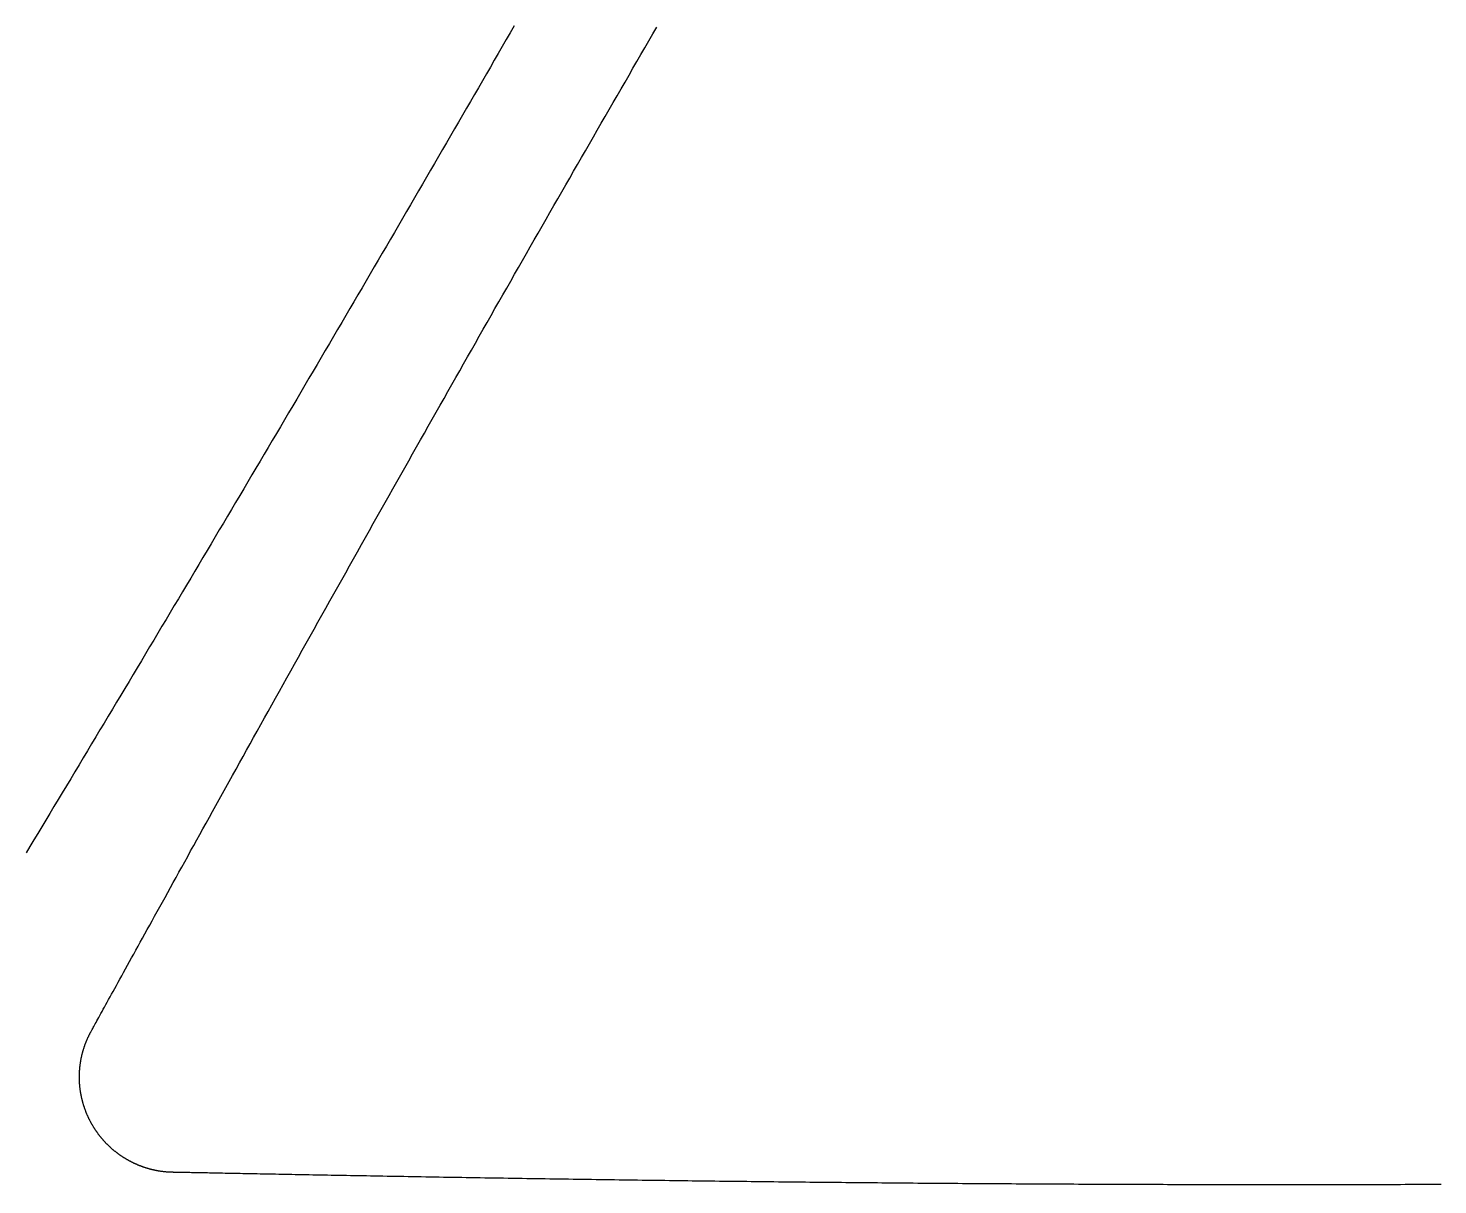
# Model space of a CAD drawing. Extents: x -3 to 136, y 0 to 121.
# Drawn here: x 52.1 to 68.9, y 33.14 to 46.94 of the extents above; entities that cross this region are included whole.
import ezdxf

# ---------------------------------------------------------------- set-up
doc = ezdxf.new("R2010")
doc.units = 0
doc.layers.get('0').update_dxf_attribs({"linetype": 'CONTINUOUS'})

msp = doc.modelspace()

# ---------------------------------------------------------------- linework, layer by layer
for points in [[(57.8886, 46.9658, 0), (57.8415, 46.8839, 0), (57.7943, 46.8021, 0), (57.7472, 46.7202, 0), (57.7, 46.6384, 0), (57.6528, 46.5565, 0), (57.6056, 46.4746, 0), (57.5583, 46.3927, 0), (57.511, 46.3108, 0), (57.4637, 46.2289, 0), (57.4164, 46.147, 0), (57.369, 46.065, 0), (57.3216, 45.9831, 0), (57.2742, 45.9011, 0), (57.2267, 45.8191, 0), (57.1792, 45.7371, 0), (57.1317, 45.655, 0), (57.0841, 45.573, 0), (57.0365, 45.4909, 0), (56.9889, 45.4088, 0), (56.9412, 45.3266, 0), (56.8935, 45.2445, 0), (56.8458, 45.1623, 0), (56.798, 45.08, 0), (56.7502, 44.9978, 0), (56.7023, 44.9155, 0), (56.6544, 44.8332, 0), (56.6065, 44.7508, 0), (56.5585, 44.6684, 0), (56.5105, 44.586, 0), (56.4624, 44.5035, 0), (56.4143, 44.421, 0), (56.3662, 44.3384, 0), (56.318, 44.2559, 0), (56.2697, 44.1732, 0), (56.2214, 44.0905, 0), (56.1731, 44.0078, 0), (56.1247, 43.925, 0), (56.0763, 43.8422, 0), (56.0278, 43.7593, 0), (55.9793, 43.6764, 0), (55.9307, 43.5934, 0), (55.882, 43.5104, 0), (55.8334, 43.4273, 0), (55.7846, 43.3442, 0), (55.7358, 43.261, 0), (55.6871, 43.178, 0), (55.6384, 43.095, 0), (55.5897, 43.012, 0), (55.541, 42.9292, 0), (55.4923, 42.8464, 0), (55.4437, 42.7636, 0), (55.395, 42.6809, 0), (55.3464, 42.5983, 0), (55.2978, 42.5157, 0), (55.2492, 42.4332, 0), (55.2006, 42.3507, 0), (55.152, 42.2682, 0), (55.1034, 42.1858, 0), (55.0548, 42.1035, 0), (55.0062, 42.0212, 0), (54.9577, 41.9389, 0), (54.9091, 41.8566, 0), (54.8605, 41.7744, 0), (54.8119, 41.6922, 0), (54.7633, 41.6101, 0), (54.7148, 41.5279, 0), (54.6662, 41.4458, 0), (54.6176, 41.3637, 0), (54.569, 41.2816, 0), (54.5203, 41.1996, 0), (54.4717, 41.1175, 0), (54.4231, 41.0355, 0), (54.3744, 40.9535, 0), (54.3257, 40.8715, 0), (54.2771, 40.7894, 0), (54.2284, 40.7074, 0), (54.1796, 40.6254, 0), (54.1309, 40.5434, 0), (54.0821, 40.4614, 0), (54.0333, 40.3793, 0), (53.9845, 40.2973, 0), (53.9357, 40.2152, 0), (53.8868, 40.1332, 0), (53.838, 40.0511, 0), (53.789, 39.969, 0), (53.7401, 39.8869, 0), (53.6911, 39.8047, 0), (53.6421, 39.7226, 0), (53.5931, 39.6404, 0), (53.544, 39.5582, 0), (53.4949, 39.4759, 0), (53.4457, 39.3936, 0), (53.3965, 39.3113, 0), (53.3473, 39.2289, 0), (53.298, 39.1465, 0), (53.2487, 39.064, 0), (53.1993, 38.9815, 0), (53.1499, 38.899, 0), (53.1005, 38.8164, 0), (53.051, 38.7337, 0), (53.0014, 38.651, 0), (52.9518, 38.5683, 0), (52.9022, 38.4854, 0), (52.8525, 38.4025, 0), (52.8027, 38.3196, 0), (52.7529, 38.2366, 0), (52.703, 38.1535, 0), (52.6531, 38.0703, 0), (52.6031, 37.9871, 0), (52.553, 37.9038, 0), (52.5029, 37.8204, 0), (52.453, 37.7373, 0), (52.4035, 37.655, 0), (52.3545, 37.5735, 0), (52.3059, 37.4929, 0), (52.2579, 37.4131, 0), (52.2104, 37.3342, 0), (52.1634, 37.2562, 0), (52.1171, 37.1792, 0), (52.0713, 37.1032, 0)], [(52.849, 34.9785, 0), (52.8535, 34.9867, 0), (52.8588, 34.9962, 0), (52.8649, 35.0071, 0), (52.8716, 35.0192, 0), (52.879, 35.0327, 0), (52.8872, 35.0475, 0), (52.8961, 35.0635, 0), (52.9056, 35.0809, 0), (52.9159, 35.0995, 0), (52.9268, 35.1193, 0), (52.9384, 35.1404, 0), (52.9507, 35.1627, 0), (52.9636, 35.1862, 0), (52.9773, 35.2109, 0), (52.9915, 35.2368, 0), (53.0065, 35.2639, 0), (53.022, 35.2922, 0), (53.0382, 35.3216, 0), (53.0551, 35.3522, 0), (53.0725, 35.3839, 0), (53.0906, 35.4168, 0), (53.1093, 35.4508, 0), (53.1286, 35.4858, 0), (53.1485, 35.522, 0), (53.169, 35.5592, 0), (53.1901, 35.5975, 0), (53.2118, 35.6369, 0), (53.234, 35.6773, 0), (53.2569, 35.7188, 0), (53.2803, 35.7613, 0), (53.3042, 35.8048, 0), (53.3288, 35.8493, 0), (53.3538, 35.8948, 0), (53.3795, 35.9413, 0), (53.4056, 35.9887, 0), (53.4323, 36.0372, 0), (53.4595, 36.0865, 0), (53.4873, 36.1368, 0), (53.5155, 36.1881, 0), (53.5443, 36.2402, 0), (53.5736, 36.2933, 0), (53.6033, 36.3472, 0), (53.6336, 36.402, 0), (53.6643, 36.4577, 0), (53.6956, 36.5143, 0), (53.7273, 36.5717, 0), (53.7594, 36.63, 0), (53.7921, 36.689, 0), (53.8251, 36.7489, 0), (53.8587, 36.8096, 0), (53.8927, 36.8711, 0), (53.9271, 36.9334, 0), (53.962, 36.9964, 0), (53.9973, 37.0602, 0), (54.033, 37.1248, 0), (54.0691, 37.19, 0), (54.1056, 37.2561, 0), (54.1426, 37.3228, 0), (54.1799, 37.3902, 0), (54.2177, 37.4583, 0), (54.2558, 37.5272, 0), (54.2943, 37.5966, 0), (54.3332, 37.6668, 0), (54.3724, 37.7376, 0), (54.412, 37.809, 0), (54.452, 37.881, 0), (54.4923, 37.9537, 0), (54.533, 38.027, 0), (54.574, 38.1009, 0), (54.6154, 38.1753, 0), (54.6571, 38.2503, 0), (54.6991, 38.3259, 0), (54.7414, 38.402, 0), (54.784, 38.4787, 0), (54.8269, 38.5559, 0), (54.8702, 38.6336, 0), (54.9137, 38.7118, 0), (54.9575, 38.7905, 0), (55.0016, 38.8697, 0), (55.046, 38.9494, 0), (55.0906, 39.0295, 0), (55.1356, 39.1101, 0), (55.1807, 39.1911, 0), (55.2261, 39.2725, 0), (55.2718, 39.3544, 0), (55.3177, 39.4366, 0), (55.3639, 39.5193, 0), (55.4103, 39.6023, 0), (55.4569, 39.6857, 0), (55.5037, 39.7695, 0), (55.5507, 39.8536, 0), (55.5979, 39.938, 0), (55.6452, 40.0224, 0), (55.6924, 40.1067, 0), (55.7395, 40.1909, 0), (55.7867, 40.2751, 0), (55.8338, 40.3592, 0), (55.8809, 40.4432, 0), (55.928, 40.5271, 0), (55.9751, 40.611, 0), (56.0221, 40.6948, 0), (56.0692, 40.7785, 0), (56.1162, 40.8622, 0), (56.1631, 40.9458, 0), (56.2101, 41.0294, 0), (56.2571, 41.1128, 0), (56.304, 41.1962, 0), (56.3509, 41.2796, 0), (56.3978, 41.3629, 0), (56.4447, 41.4461, 0), (56.4916, 41.5293, 0), (56.5384, 41.6124, 0), (56.5853, 41.6954, 0), (56.6321, 41.7784, 0), (56.679, 41.8614, 0), (56.7258, 41.9443, 0), (56.7726, 42.0272, 0), (56.8194, 42.11, 0), (56.8662, 42.1927, 0), (56.913, 42.2754, 0), (56.9597, 42.3581, 0), (57.0065, 42.4407, 0), (57.0533, 42.5233, 0), (57.1, 42.6058, 0), (57.1468, 42.6883, 0), (57.1936, 42.7708, 0), (57.2403, 42.8532, 0), (57.2871, 42.9356, 0), (57.3338, 43.0179, 0), (57.3806, 43.1002, 0), (57.4273, 43.1825, 0), (57.4741, 43.2647, 0), (57.5208, 43.3469, 0), (57.5676, 43.4291, 0), (57.6144, 43.5113, 0), (57.6611, 43.5934, 0), (57.7079, 43.6755, 0), (57.7547, 43.7576, 0), (57.8015, 43.8396, 0), (57.8482, 43.9217, 0), (57.895, 44.0037, 0), (57.9419, 44.0857, 0), (57.9887, 44.1677, 0), (58.0355, 44.2496, 0), (58.0823, 44.3315, 0), (58.1292, 44.4135, 0), (58.1761, 44.4954, 0), (58.2229, 44.5773, 0), (58.2698, 44.6592, 0), (58.3167, 44.741, 0), (58.3636, 44.8229, 0), (58.4106, 44.9048, 0), (58.4575, 44.9866, 0), (58.5045, 45.0685, 0), (58.5515, 45.1503, 0), (58.5985, 45.2322, 0), (58.6455, 45.314, 0), (58.6925, 45.3958, 0), (58.7396, 45.4777, 0), (58.7867, 45.5595, 0), (58.8338, 45.6414, 0), (58.8809, 45.7232, 0), (58.9281, 45.8051, 0), (58.9753, 45.8869, 0), (59.0225, 45.9688, 0), (59.0697, 46.0507, 0), (59.117, 46.1326, 0), (59.1643, 46.2145, 0), (59.2116, 46.2964, 0), (59.2589, 46.3783, 0), (59.3063, 46.4603, 0), (59.3537, 46.5422, 0), (59.4011, 46.6242, 0), (59.4486, 46.7062, 0), (59.4961, 46.7882, 0), (59.5436, 46.8703, 0), (59.5912, 46.9523, 0)], [(53.8226, 33.2921, 0), (53.8174, 33.2921, 0), (53.8121, 33.2923, 0), (53.8069, 33.2924, 0), (53.8017, 33.2926, 0), (53.7964, 33.2928, 0), (53.7912, 33.293, 0), (53.7859, 33.2932, 0), (53.7807, 33.2935, 0), (53.7755, 33.2938, 0), (53.7702, 33.2941, 0), (53.765, 33.2944, 0), (53.7598, 33.2948, 0), (53.7546, 33.2951, 0), (53.7493, 33.2956, 0), (53.7441, 33.296, 0), (53.7389, 33.2964, 0), (53.7337, 33.2969, 0), (53.7285, 33.2974, 0), (53.7232, 33.298, 0), (53.718, 33.2985, 0), (53.7128, 33.2991, 0), (53.7076, 33.2997, 0), (53.7024, 33.3003, 0), (53.6972, 33.301, 0), (53.692, 33.3017, 0), (53.6869, 33.3024, 0), (53.6817, 33.3031, 0), (53.6765, 33.3038, 0), (53.6713, 33.3046, 0), (53.6661, 33.3054, 0), (53.661, 33.3062, 0), (53.6558, 33.3071, 0), (53.6506, 33.3079, 0), (53.6455, 33.3088, 0), (53.6403, 33.3097, 0), (53.6351, 33.3107, 0), (53.63, 33.3116, 0), (53.6249, 33.3126, 0), (53.6197, 33.3136, 0), (53.6146, 33.3147, 0), (53.6094, 33.3157, 0), (53.6043, 33.3168, 0), (53.5992, 33.3179, 0), (53.5941, 33.3191, 0), (53.589, 33.3202, 0), (53.5839, 33.3214, 0), (53.5788, 33.3226, 0), (53.5737, 33.3238, 0), (53.5686, 33.3251, 0), (53.5635, 33.3263, 0), (53.5584, 33.3276, 0), (53.5533, 33.329, 0), (53.5483, 33.3303, 0), (53.5432, 33.3317, 0), (53.5381, 33.3331, 0), (53.5331, 33.3345, 0), (53.528, 33.3359, 0), (53.523, 33.3374, 0), (53.518, 33.3389, 0), (53.5129, 33.3404, 0), (53.5079, 33.3419, 0), (53.5029, 33.3435, 0), (53.4979, 33.3451, 0), (53.4929, 33.3467, 0), (53.488, 33.3483, 0), (53.483, 33.3499, 0), (53.478, 33.3516, 0), (53.4731, 33.3533, 0), (53.4681, 33.355, 0), (53.4632, 33.3568, 0), (53.4582, 33.3585, 0), (53.4533, 33.3603, 0), (53.4484, 33.3621, 0), (53.4435, 33.3639, 0), (53.4386, 33.3658, 0), (53.4337, 33.3677, 0), (53.4288, 33.3696, 0), (53.4239, 33.3715, 0), (53.4191, 33.3734, 0), (53.4142, 33.3754, 0), (53.4094, 33.3774, 0), (53.4045, 33.3794, 0), (53.3997, 33.3814, 0), (53.3949, 33.3835, 0), (53.3901, 33.3856, 0), (53.3853, 33.3877, 0), (53.3805, 33.3898, 0), (53.3757, 33.3919, 0), (53.3709, 33.3941, 0), (53.3662, 33.3963, 0), (53.3614, 33.3985, 0), (53.3567, 33.4007, 0), (53.352, 33.403, 0), (53.3472, 33.4052, 0), (53.3425, 33.4075, 0), (53.3378, 33.4099, 0), (53.3332, 33.4122, 0), (53.3285, 33.4146, 0), (53.3238, 33.417, 0), (53.3191, 33.4194, 0), (53.3145, 33.4218, 0), (53.3099, 33.4242, 0), (53.3052, 33.4267, 0), (53.3006, 33.4292, 0), (53.296, 33.4317, 0), (53.2914, 33.4343, 0), (53.2869, 33.4368, 0), (53.2823, 33.4394, 0), (53.2777, 33.442, 0), (53.2732, 33.4446, 0), (53.2687, 33.4473, 0), (53.2641, 33.4499, 0), (53.2596, 33.4526, 0), (53.2551, 33.4553, 0), (53.2507, 33.458, 0), (53.2462, 33.4608, 0), (53.2417, 33.4636, 0), (53.2373, 33.4663, 0), (53.2329, 33.4691, 0), (53.2285, 33.472, 0), (53.2241, 33.4748, 0), (53.2197, 33.4777, 0), (53.2153, 33.4806, 0), (53.211, 33.4835, 0), (53.2066, 33.4864, 0), (53.2023, 33.4893, 0), (53.198, 33.4923, 0), (53.1937, 33.4953, 0), (53.1894, 33.4983, 0), (53.1851, 33.5013, 0), (53.1809, 33.5043, 0), (53.1766, 33.5074, 0), (53.1724, 33.5105, 0), (53.1682, 33.5136, 0), (53.164, 33.5167, 0), (53.1598, 33.5198, 0), (53.1557, 33.523, 0), (53.1515, 33.5262, 0), (53.1474, 33.5293, 0), (53.1432, 33.5326, 0), (53.1391, 33.5358, 0), (53.135, 33.539, 0), (53.131, 33.5423, 0), (53.1269, 33.5456, 0), (53.1229, 33.5489, 0), (53.1188, 33.5522, 0), (53.1148, 33.5556, 0), (53.1108, 33.5589, 0), (53.1068, 33.5623, 0), (53.1028, 33.5657, 0), (53.0989, 33.5691, 0), (53.095, 33.5725, 0), (53.091, 33.576, 0), (53.0871, 33.5795, 0), (53.0832, 33.5829, 0), (53.0794, 33.5864, 0), (53.0755, 33.59, 0), (53.0717, 33.5935, 0), (53.0678, 33.5971, 0), (53.064, 33.6006, 0), (53.0602, 33.6042, 0), (53.0565, 33.6078, 0), (53.0527, 33.6115, 0), (53.0489, 33.6151, 0), (53.0452, 33.6188, 0), (53.0415, 33.6225, 0), (53.0378, 33.6262, 0), (53.0341, 33.6299, 0), (53.0305, 33.6336, 0), (53.0268, 33.6373, 0), (53.0232, 33.6411, 0), (53.0196, 33.6449, 0), (53.016, 33.6487, 0), (53.0124, 33.6525, 0), (53.0089, 33.6563, 0), (53.0053, 33.6602, 0), (53.0018, 33.6641, 0), (52.9983, 33.6679, 0), (52.9948, 33.6718, 0), (52.9913, 33.6758, 0), (52.9879, 33.6797, 0), (52.9844, 33.6836, 0), (52.981, 33.6876, 0), (52.9776, 33.6916, 0), (52.9742, 33.6956, 0), (52.9709, 33.6996, 0), (52.9675, 33.7036, 0), (52.9642, 33.7077, 0), (52.9609, 33.7117, 0), (52.9576, 33.7158, 0), (52.9543, 33.7199, 0), (52.951, 33.724, 0), (52.9478, 33.7282, 0), (52.9446, 33.7323, 0), (52.9414, 33.7365, 0), (52.9382, 33.7406, 0), (52.935, 33.7448, 0), (52.9319, 33.749, 0), (52.9288, 33.7532, 0), (52.9257, 33.7574, 0), (52.9226, 33.7617, 0), (52.9195, 33.7659, 0), (52.9165, 33.7702, 0), (52.9135, 33.7745, 0), (52.9105, 33.7788, 0), (52.9075, 33.7831, 0), (52.9045, 33.7874, 0), (52.9016, 33.7917, 0), (52.8986, 33.7961, 0), (52.8957, 33.8004, 0), (52.8929, 33.8048, 0), (52.89, 33.8092, 0), (52.8872, 33.8136, 0), (52.8844, 33.818, 0), (52.8816, 33.8224, 0), (52.8788, 33.8268, 0), (52.876, 33.8313, 0), (52.8733, 33.8357, 0), (52.8706, 33.8402, 0), (52.8679, 33.8447, 0), (52.8652, 33.8492, 0), (52.8626, 33.8537, 0), (52.8599, 33.8582, 0), (52.8573, 33.8627, 0), (52.8547, 33.8673, 0), (52.8521, 33.8718, 0), (52.8496, 33.8764, 0), (52.8471, 33.881, 0), (52.8446, 33.8855, 0), (52.8421, 33.8901, 0), (52.8396, 33.8947, 0), (52.8372, 33.8994, 0), (52.8348, 33.904, 0), (52.8324, 33.9086, 0), (52.83, 33.9133, 0), (52.8276, 33.9179, 0), (52.8253, 33.9226, 0), (52.823, 33.9273, 0), (52.8207, 33.932, 0), (52.8184, 33.9367, 0), (52.8162, 33.9414, 0), (52.8139, 33.9461, 0), (52.8117, 33.9509, 0), (52.8095, 33.9556, 0), (52.8074, 33.9604, 0), (52.8052, 33.9652, 0), (52.8031, 33.9699, 0), (52.801, 33.9747, 0), (52.7989, 33.9795, 0), (52.7969, 33.9843, 0), (52.7949, 33.9891, 0), (52.7929, 33.994, 0), (52.7909, 33.9988, 0), (52.7889, 34.0036, 0), (52.787, 34.0085, 0), (52.785, 34.0134, 0), (52.7831, 34.0182, 0), (52.7813, 34.0231, 0), (52.7794, 34.028, 0), (52.7776, 34.0329, 0), (52.7758, 34.0378, 0), (52.774, 34.0427, 0), (52.7722, 34.0477, 0), (52.7705, 34.0526, 0), (52.7687, 34.0575, 0), (52.767, 34.0625, 0), (52.7654, 34.0674, 0), (52.7637, 34.0724, 0), (52.7621, 34.0774, 0), (52.7605, 34.0824, 0), (52.7589, 34.0874, 0), (52.7573, 34.0924, 0), (52.7558, 34.0974, 0), (52.7543, 34.1024, 0), (52.7528, 34.1074, 0), (52.7513, 34.1125, 0), (52.7499, 34.1175, 0), (52.7484, 34.1225, 0), (52.747, 34.1276, 0), (52.7457, 34.1327, 0), (52.7443, 34.1377, 0), (52.743, 34.1428, 0), (52.7417, 34.1479, 0), (52.7404, 34.153, 0), (52.7391, 34.1581, 0), (52.7379, 34.1632, 0), (52.7367, 34.1683, 0), (52.7355, 34.1734, 0), (52.7343, 34.1785, 0), (52.7332, 34.1836, 0), (52.7321, 34.1887, 0), (52.731, 34.1938, 0), (52.7299, 34.1989, 0), (52.7288, 34.2041, 0), (52.7278, 34.2092, 0), (52.7268, 34.2143, 0), (52.7258, 34.2195, 0), (52.7249, 34.2246, 0), (52.724, 34.2298, 0), (52.7231, 34.2349, 0), (52.7222, 34.2401, 0), (52.7213, 34.2452, 0), (52.7205, 34.2504, 0), (52.7197, 34.2556, 0), (52.7189, 34.2607, 0), (52.7181, 34.2659, 0), (52.7174, 34.2711, 0), (52.7167, 34.2762, 0), (52.716, 34.2814, 0), (52.7153, 34.2866, 0), (52.7147, 34.2918, 0), (52.7141, 34.297, 0), (52.7135, 34.3022, 0), (52.7129, 34.3074, 0), (52.7124, 34.3126, 0), (52.7118, 34.3178, 0), (52.7113, 34.323, 0), (52.7109, 34.3282, 0), (52.7104, 34.3334, 0), (52.71, 34.3386, 0), (52.7096, 34.3438, 0), (52.7092, 34.349, 0), (52.7088, 34.3542, 0), (52.7085, 34.3594, 0), (52.7082, 34.3646, 0), (52.7079, 34.3699, 0), (52.7077, 34.3751, 0), (52.7074, 34.3803, 0), (52.7072, 34.3855, 0), (52.707, 34.3907, 0), (52.7069, 34.396, 0), (52.7067, 34.4012, 0), (52.7066, 34.4064, 0), (52.7065, 34.4116, 0), (52.7065, 34.4168, 0), (52.7064, 34.4221, 0), (52.7064, 34.4273, 0), (52.7064, 34.4325, 0), (52.7064, 34.4378, 0), (52.7065, 34.443, 0), (52.7066, 34.4482, 0), (52.7067, 34.4534, 0), (52.7068, 34.4587, 0), (52.7069, 34.4639, 0), (52.7071, 34.4691, 0), (52.7073, 34.4744, 0), (52.7075, 34.4796, 0), (52.7078, 34.4848, 0), (52.708, 34.49, 0), (52.7083, 34.4953, 0), (52.7087, 34.5005, 0), (52.709, 34.5057, 0), (52.7094, 34.5109, 0), (52.7098, 34.5162, 0), (52.7102, 34.5214, 0), (52.7106, 34.5266, 0), (52.7111, 34.5318, 0), (52.7116, 34.537, 0), (52.7121, 34.5423, 0), (52.7126, 34.5475, 0), (52.7132, 34.5527, 0), (52.7138, 34.5579, 0), (52.7144, 34.5631, 0), (52.715, 34.5683, 0), (52.7157, 34.5735, 0), (52.7164, 34.5787, 0), (52.7171, 34.5839, 0), (52.7178, 34.5891, 0), (52.7185, 34.5943, 0), (52.7193, 34.5995, 0), (52.7201, 34.6047, 0), (52.7209, 34.6098, 0), (52.7218, 34.615, 0), (52.7227, 34.6202, 0), (52.7236, 34.6253, 0), (52.7245, 34.6305, 0), (52.7254, 34.6356, 0), (52.7264, 34.6408, 0), (52.7274, 34.6459, 0), (52.7284, 34.651, 0), (52.7294, 34.6562, 0), (52.7305, 34.6613, 0), (52.7316, 34.6664, 0), (52.7327, 34.6715, 0), (52.7338, 34.6766, 0), (52.735, 34.6817, 0), (52.7362, 34.6868, 0), (52.7374, 34.6919, 0), (52.7386, 34.697, 0), (52.7398, 34.7021, 0), (52.7411, 34.7071, 0), (52.7424, 34.7122, 0), (52.7437, 34.7172, 0), (52.7451, 34.7223, 0), (52.7464, 34.7273, 0), (52.7478, 34.7324, 0), (52.7493, 34.7374, 0), (52.7507, 34.7424, 0), (52.7521, 34.7474, 0), (52.7536, 34.7524, 0), (52.7551, 34.7575, 0), (52.7567, 34.7624, 0), (52.7582, 34.7674, 0), (52.7598, 34.7724, 0), (52.7614, 34.7774, 0), (52.763, 34.7824, 0), (52.7647, 34.7873, 0), (52.7663, 34.7923, 0), (52.768, 34.7972, 0), (52.7697, 34.8021, 0), (52.7715, 34.8071, 0), (52.7732, 34.812, 0), (52.775, 34.8169, 0), (52.7768, 34.8218, 0), (52.7786, 34.8267, 0), (52.7805, 34.8316, 0), (52.7824, 34.8364, 0), (52.7842, 34.8413, 0), (52.7862, 34.8462, 0), (52.7881, 34.851, 0), (52.7901, 34.8559, 0), (52.7921, 34.8607, 0), (52.7941, 34.8655, 0), (52.7961, 34.8703, 0), (52.7981, 34.8752, 0), (52.8002, 34.88, 0), (52.8023, 34.8847, 0), (52.8044, 34.8895, 0), (52.8066, 34.8943, 0), (52.8088, 34.8991, 0), (52.8109, 34.9038, 0), (52.8132, 34.9085, 0), (52.8154, 34.9133, 0), (52.8176, 34.918, 0), (52.8199, 34.9227, 0), (52.8222, 34.9274, 0), (52.8245, 34.9321, 0), (52.8269, 34.9368, 0), (52.8293, 34.9415, 0), (52.8316, 34.9461, 0), (52.8341, 34.9508, 0), (52.8365, 34.9554, 0), (52.8389, 34.9601, 0), (52.8414, 34.9647, 0), (52.8439, 34.9693, 0), (52.8464, 34.9739, 0), (52.849, 34.9785, 0)], [(68.9408, 33.1464, 0), (68.8869, 33.1462, 0), (68.833, 33.1461, 0), (68.7791, 33.1459, 0), (68.7253, 33.1457, 0), (68.6714, 33.1455, 0), (68.6176, 33.1454, 0), (68.5638, 33.1452, 0), (68.51, 33.1451, 0), (68.4563, 33.1449, 0), (68.4025, 33.1448, 0), (68.3488, 33.1447, 0), (68.2951, 33.1445, 0), (68.2414, 33.1444, 0), (68.1877, 33.1443, 0), (68.1341, 33.1442, 0), (68.0804, 33.1441, 0), (68.0268, 33.144, 0), (67.9732, 33.1439, 0), (67.9196, 33.1438, 0), (67.866, 33.1437, 0), (67.8125, 33.1437, 0), (67.7589, 33.1436, 0), (67.7054, 33.1435, 0), (67.6519, 33.1435, 0), (67.5984, 33.1434, 0), (67.5449, 33.1433, 0), (67.4914, 33.1433, 0), (67.438, 33.1433, 0), (67.3845, 33.1432, 0), (67.3311, 33.1432, 0), (67.2777, 33.1432, 0), (67.2243, 33.1432, 0), (67.1709, 33.1431, 0), (67.1175, 33.1431, 0), (67.0641, 33.1431, 0), (67.0108, 33.1431, 0), (66.9574, 33.1431, 0), (66.9041, 33.1432, 0), (66.8508, 33.1432, 0), (66.7974, 33.1432, 0), (66.7441, 33.1432, 0), (66.6908, 33.1433, 0), (66.6376, 33.1433, 0), (66.5843, 33.1433, 0), (66.531, 33.1434, 0), (66.4778, 33.1434, 0), (66.4245, 33.1435, 0), (66.3713, 33.1436, 0), (66.318, 33.1436, 0), (66.2648, 33.1437, 0), (66.2116, 33.1438, 0), (66.1584, 33.1439, 0), (66.1051, 33.144, 0), (66.0519, 33.1441, 0), (65.9987, 33.1442, 0), (65.9456, 33.1443, 0), (65.8924, 33.1444, 0), (65.8392, 33.1445, 0), (65.786, 33.1447, 0), (65.7328, 33.1448, 0), (65.6797, 33.1449, 0), (65.6265, 33.1451, 0), (65.5734, 33.1452, 0), (65.5202, 33.1454, 0), (65.4671, 33.1455, 0), (65.4139, 33.1457, 0), (65.3608, 33.1458, 0), (65.3076, 33.146, 0), (65.2545, 33.1462, 0), (65.2013, 33.1464, 0), (65.1482, 33.1466, 0), (65.0951, 33.1468, 0), (65.0419, 33.1469, 0), (64.9888, 33.1472, 0), (64.9357, 33.1474, 0), (64.8825, 33.1476, 0), (64.8294, 33.1478, 0), (64.7763, 33.148, 0), (64.7231, 33.1482, 0), (64.67, 33.1485, 0), (64.6169, 33.1487, 0), (64.5637, 33.149, 0), (64.5106, 33.1492, 0), (64.4575, 33.1495, 0), (64.4043, 33.1497, 0), (64.3512, 33.15, 0), (64.298, 33.1503, 0), (64.2449, 33.1505, 0), (64.1917, 33.1508, 0), (64.1386, 33.1511, 0), (64.0854, 33.1514, 0), (64.0322, 33.1517, 0), (63.9791, 33.152, 0), (63.9259, 33.1523, 0), (63.8727, 33.1526, 0), (63.8195, 33.1529, 0), (63.7663, 33.1533, 0), (63.7131, 33.1536, 0), (63.6599, 33.1539, 0), (63.6067, 33.1543, 0), (63.5535, 33.1546, 0), (63.5003, 33.155, 0), (63.4471, 33.1553, 0), (63.3938, 33.1557, 0), (63.3406, 33.156, 0), (63.2873, 33.1564, 0), (63.2341, 33.1568, 0), (63.1808, 33.1572, 0), (63.1275, 33.1575, 0), (63.0742, 33.1579, 0), (63.0209, 33.1583, 0), (62.9676, 33.1587, 0), (62.9143, 33.1591, 0), (62.861, 33.1595, 0), (62.8076, 33.16, 0), (62.7543, 33.1604, 0), (62.7009, 33.1608, 0), (62.6475, 33.1612, 0), (62.5942, 33.1617, 0), (62.5408, 33.1621, 0), (62.4874, 33.1626, 0), (62.4339, 33.163, 0), (62.3805, 33.1635, 0), (62.3271, 33.1639, 0), (62.2736, 33.1644, 0), (62.2201, 33.1649, 0), (62.1666, 33.1653, 0), (62.1131, 33.1658, 0), (62.0596, 33.1663, 0), (62.0061, 33.1668, 0), (61.9525, 33.1673, 0), (61.899, 33.1678, 0), (61.8454, 33.1683, 0), (61.7918, 33.1688, 0), (61.7382, 33.1693, 0), (61.6846, 33.1699, 0), (61.6309, 33.1704, 0), (61.5773, 33.1709, 0), (61.5236, 33.1715, 0), (61.4699, 33.172, 0), (61.4162, 33.1726, 0), (61.3625, 33.1731, 0), (61.3087, 33.1737, 0), (61.255, 33.1742, 0), (61.2012, 33.1748, 0), (61.1474, 33.1754, 0), (61.0935, 33.176, 0), (61.0397, 33.1765, 0), (60.9858, 33.1771, 0), (60.932, 33.1777, 0), (60.878, 33.1783, 0), (60.8241, 33.1789, 0), (60.7702, 33.1795, 0), (60.7162, 33.1801, 0), (60.6622, 33.1808, 0), (60.6082, 33.1814, 0), (60.5542, 33.182, 0), (60.5001, 33.1826, 0), (60.446, 33.1833, 0), (60.3919, 33.1839, 0), (60.3378, 33.1846, 0), (60.2837, 33.1852, 0), (60.2295, 33.1859, 0), (60.1753, 33.1866, 0), (60.1211, 33.1872, 0), (60.0668, 33.1879, 0), (60.0126, 33.1886, 0), (59.9583, 33.1893, 0), (59.9039, 33.1899, 0), (59.8496, 33.1906, 0), (59.7952, 33.1913, 0), (59.7408, 33.192, 0), (59.6864, 33.1927, 0), (59.6319, 33.1935, 0), (59.5775, 33.1942, 0), (59.523, 33.1949, 0), (59.4684, 33.1956, 0), (59.4139, 33.1964, 0), (59.3593, 33.1971, 0), (59.3046, 33.1978, 0), (59.25, 33.1986, 0), (59.1953, 33.1993, 0), (59.1406, 33.2001, 0), (59.0859, 33.2009, 0), (59.0311, 33.2016, 0), (58.9763, 33.2024, 0), (58.9215, 33.2032, 0), (58.8666, 33.204, 0), (58.8117, 33.2048, 0), (58.7568, 33.2055, 0), (58.7018, 33.2063, 0), (58.6469, 33.2071, 0), (58.5918, 33.208, 0), (58.5368, 33.2088, 0), (58.4817, 33.2096, 0), (58.4266, 33.2104, 0), (58.3714, 33.2112, 0), (58.3163, 33.2121, 0), (58.261, 33.2129, 0), (58.2058, 33.2137, 0), (58.1505, 33.2146, 0), (58.0952, 33.2154, 0), (58.0398, 33.2163, 0), (57.9844, 33.2172, 0), (57.929, 33.218, 0), (57.8735, 33.2189, 0), (57.8181, 33.2198, 0), (57.7625, 33.2207, 0), (57.7069, 33.2215, 0), (57.6513, 33.2224, 0), (57.5957, 33.2233, 0), (57.54, 33.2242, 0), (57.4844, 33.2251, 0), (57.429, 33.226, 0), (57.3738, 33.2269, 0), (57.3188, 33.2278, 0), (57.2641, 33.2287, 0), (57.2096, 33.2297, 0), (57.1553, 33.2306, 0), (57.1013, 33.2315, 0), (57.0475, 33.2324, 0), (56.994, 33.2333, 0), (56.9408, 33.2342, 0), (56.8878, 33.2351, 0), (56.8351, 33.236, 0), (56.7827, 33.2369, 0), (56.7305, 33.2378, 0), (56.6786, 33.2387, 0), (56.627, 33.2396, 0), (56.5758, 33.2405, 0), (56.5248, 33.2413, 0), (56.4741, 33.2422, 0), (56.4237, 33.2431, 0), (56.3737, 33.244, 0), (56.324, 33.2449, 0), (56.2746, 33.2458, 0), (56.2255, 33.2466, 0), (56.1768, 33.2475, 0), (56.1284, 33.2484, 0), (56.0803, 33.2492, 0), (56.0326, 33.2501, 0), (55.9853, 33.251, 0), (55.9383, 33.2518, 0), (55.8917, 33.2527, 0), (55.8455, 33.2535, 0), (55.7996, 33.2543, 0), (55.7542, 33.2552, 0), (55.7091, 33.256, 0), (55.6644, 33.2568, 0), (55.6201, 33.2577, 0), (55.5762, 33.2585, 0), (55.5327, 33.2593, 0), (55.4896, 33.2601, 0), (55.4469, 33.2609, 0), (55.4047, 33.2617, 0), (55.3629, 33.2625, 0), (55.3215, 33.2632, 0), (55.2806, 33.264, 0), (55.2401, 33.2648, 0), (55.2, 33.2655, 0), (55.1605, 33.2663, 0), (55.1213, 33.267, 0), (55.0826, 33.2678, 0), (55.0444, 33.2685, 0), (55.0067, 33.2692, 0), (54.9695, 33.2699, 0), (54.9327, 33.2706, 0), (54.8964, 33.2713, 0), (54.8606, 33.272, 0), (54.8253, 33.2727, 0), (54.7906, 33.2734, 0), (54.7563, 33.274, 0), (54.7225, 33.2747, 0), (54.6893, 33.2753, 0), (54.6566, 33.276, 0), (54.6244, 33.2766, 0), (54.5927, 33.2772, 0), (54.5616, 33.2778, 0), (54.531, 33.2784, 0), (54.501, 33.279, 0), (54.4715, 33.2796, 0), (54.4426, 33.2801, 0), (54.4143, 33.2807, 0), (54.3865, 33.2812, 0), (54.3593, 33.2818, 0), (54.3327, 33.2823, 0), (54.3066, 33.2828, 0), (54.2812, 33.2833, 0), (54.2563, 33.2838, 0), (54.2321, 33.2843, 0), (54.2084, 33.2847, 0), (54.1854, 33.2852, 0), (54.163, 33.2856, 0), (54.1412, 33.2861, 0), (54.12, 33.2865, 0), (54.0995, 33.2869, 0), (54.0796, 33.2873, 0), (54.0603, 33.2876, 0), (54.0417, 33.288, 0), (54.0237, 33.2883, 0), (54.0064, 33.2887, 0), (53.9897, 33.289, 0), (53.9737, 33.2893, 0), (53.9584, 33.2896, 0), (53.9438, 33.2899, 0), (53.9298, 33.2901, 0), (53.9165, 33.2904, 0), (53.904, 33.2906, 0), (53.8921, 33.2909, 0), (53.8809, 33.2911, 0), (53.8704, 33.2912, 0), (53.8606, 33.2914, 0), (53.8516, 33.2916, 0), (53.8432, 33.2917, 0), (53.8356, 33.2918, 0), (53.8288, 33.292, 0), (53.8226, 33.2921, 0)]]:
    msp.add_polyline3d(points)

doc.saveas('drawing.dxf')
